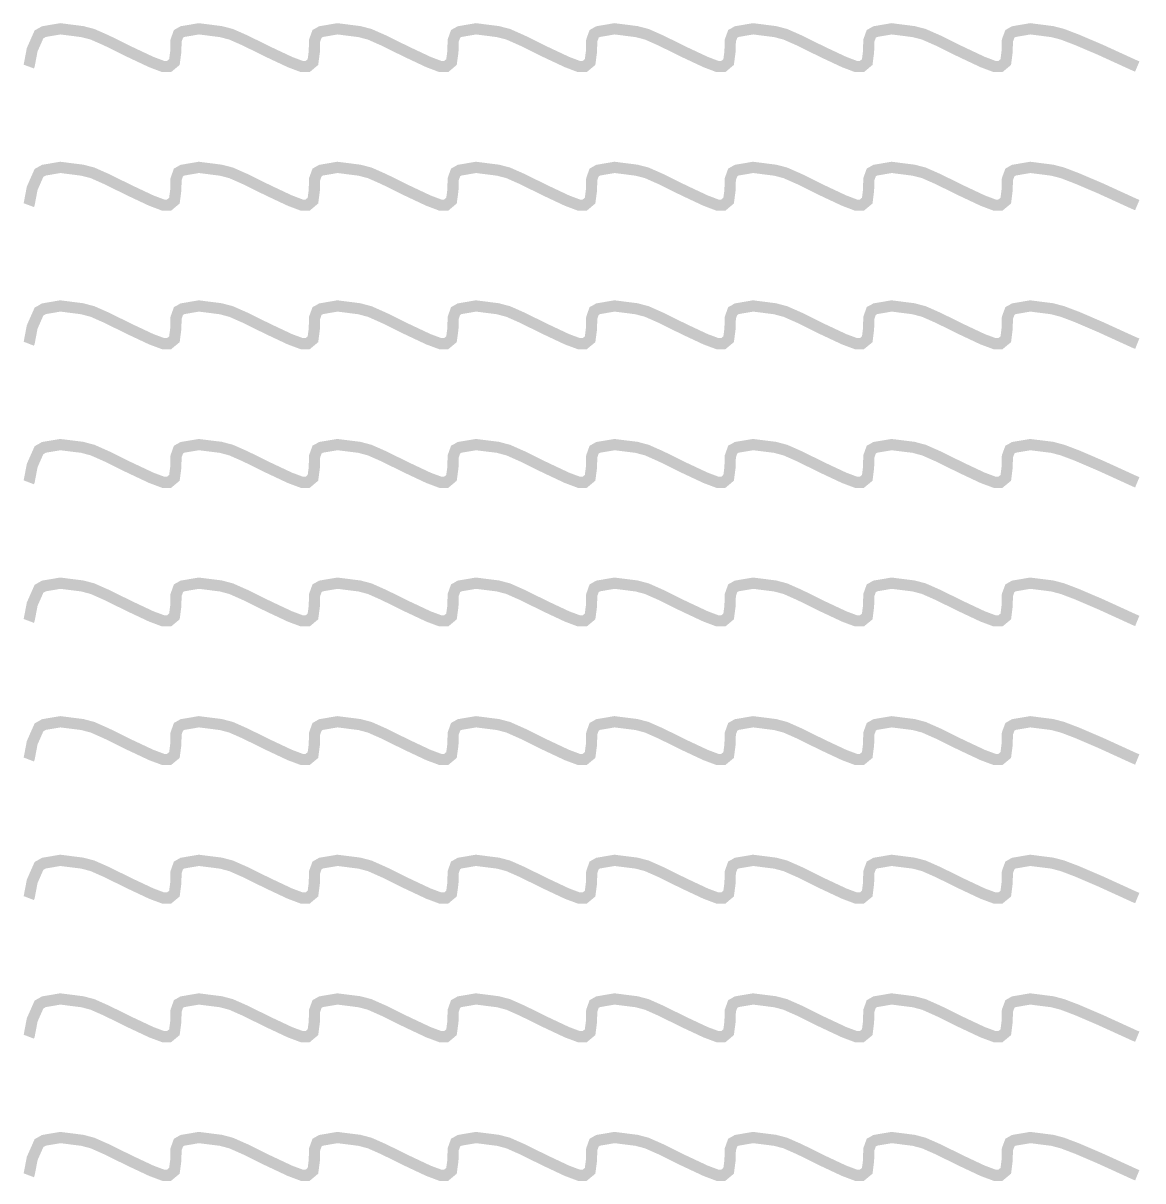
# Model space of a CAD drawing. Extents: x 0.5 to 10.7, y 0.3 to 10.6.
# Drawn here: x 9.184 to 10.575, y 9.1 to 10.539 of the extents above; entities that cross this region are included whole.
import ezdxf

# ---------------------------------------------------------------- set-up
doc = ezdxf.new("R2010")
doc.units = 0
doc.layers.get('0').update_dxf_attribs({"linetype": 'CONTINUOUS'})

msp = doc.modelspace()

# ---------------------------------------------------------------- linework, layer by layer
at = {"color": 0, "const_width": 0.013889}
for points in [[(9.19069, 10.4851), (9.19135, 10.4869), (9.19499, 10.506), (9.20344, 10.5251), (9.20654, 10.5268), (9.20953, 10.5285), (9.22993, 10.532), (9.25732, 10.5285), (9.26389, 10.5268), (9.27001, 10.5252), (9.28765, 10.5174), (9.31603, 10.5034), (9.34304, 10.4907), (9.35792, 10.4851), (9.3629, 10.4851), (9.36507, 10.4851), (9.37175, 10.4907), (9.37343, 10.5034), (9.37381, 10.5174), (9.37679, 10.5257), (9.37875, 10.5268), (9.38172, 10.5285), (9.40213, 10.532), (9.42953, 10.5285), (9.43608, 10.5268), (9.44222, 10.5252), (9.4599, 10.5174), (9.48828, 10.5034), (9.51531, 10.4907), (9.53017, 10.4851), (9.53515, 10.4851), (9.53733, 10.4851), (9.54394, 10.4907), (9.54562, 10.5034), (9.54601, 10.5174), (9.54904, 10.5257), (9.551, 10.5268), (9.55399, 10.5285), (9.57437, 10.532), (9.60178, 10.5285), (9.60835, 10.5268), (9.61447, 10.5252), (9.63211, 10.5174), (9.66049, 10.5034), (9.6875, 10.4907), (9.70236, 10.4851), (9.70736, 10.4851), (9.70953, 10.4851), (9.71615, 10.4907), (9.71789, 10.5034), (9.71826, 10.5174), (9.72125, 10.5257), (9.72319, 10.5268), (9.72618, 10.5285), (9.74658, 10.532), (9.77399, 10.5285), (9.78054, 10.5268), (9.78668, 10.5252), (9.80431, 10.5174), (9.83268, 10.5034), (9.85969, 10.4907), (9.87457, 10.4851), (9.87956, 10.4851), (9.88172, 10.4851), (9.8884, 10.4907), (9.89008, 10.5034), (9.89046, 10.5174), (9.89344, 10.5257), (9.8954, 10.5268), (9.89839, 10.5285), (9.91878, 10.532), (9.94624, 10.5285), (9.95281, 10.5268), (9.95893, 10.5252), (9.97657, 10.5174), (10.0049, 10.5034), (10.032, 10.4907), (10.0468, 10.4851), (10.0518, 10.4851), (10.054, 10.4851), (10.0606, 10.4907), (10.0623, 10.5034), (10.0627, 10.5174), (10.0657, 10.5257), (10.0677, 10.5268), (10.0706, 10.5285), (10.091, 10.532), (10.1184, 10.5285), (10.125, 10.5268), (10.1311, 10.5252), (10.1488, 10.5174), (10.1771, 10.5034), (10.2042, 10.4907), (10.219, 10.4851), (10.224, 10.4851), (10.2262, 10.4851), (10.2329, 10.4907), (10.2345, 10.5034), (10.2349, 10.5174), (10.2379, 10.5257), (10.2399, 10.5268), (10.2428, 10.5285), (10.2632, 10.532), (10.2906, 10.5285), (10.2972, 10.5268), (10.3033, 10.5252), (10.321, 10.5174), (10.3494, 10.5034), (10.3764, 10.4907), (10.3913, 10.4851), (10.3963, 10.4851), (10.3984, 10.4851), (10.4051, 10.4907), (10.4067, 10.5034), (10.4071, 10.5174), (10.4102, 10.5257), (10.4121, 10.5268), (10.4151, 10.5285), (10.4355, 10.532), (10.4629, 10.5285), (10.4695, 10.5268), (10.4756, 10.5252), (10.4936, 10.5183), (10.5225, 10.506), (10.5496, 10.4936), (10.5643, 10.4869), (10.5685, 10.4851)], [(9.19069, 10.3129), (9.19135, 10.3147), (9.19499, 10.3338), (9.20344, 10.3529), (9.20654, 10.3546), (9.20953, 10.3563), (9.22993, 10.3598), (9.25732, 10.3563), (9.26389, 10.3546), (9.27001, 10.353), (9.28765, 10.3452), (9.31603, 10.3312), (9.34304, 10.3185), (9.35792, 10.3129), (9.3629, 10.3129), (9.36507, 10.3129), (9.37175, 10.3185), (9.37343, 10.3312), (9.37381, 10.3452), (9.37679, 10.3535), (9.37875, 10.3546), (9.38172, 10.3563), (9.40213, 10.3598), (9.42953, 10.3563), (9.43608, 10.3546), (9.44222, 10.353), (9.4599, 10.3452), (9.48828, 10.3312), (9.51531, 10.3185), (9.53017, 10.3129), (9.53515, 10.3129), (9.53733, 10.3129), (9.54394, 10.3185), (9.54562, 10.3312), (9.54601, 10.3452), (9.54904, 10.3535), (9.551, 10.3546), (9.55399, 10.3563), (9.57437, 10.3598), (9.60178, 10.3563), (9.60835, 10.3546), (9.61447, 10.353), (9.63211, 10.3452), (9.66049, 10.3312), (9.6875, 10.3185), (9.70236, 10.3129), (9.70736, 10.3129), (9.70953, 10.3129), (9.71615, 10.3185), (9.71789, 10.3312), (9.71826, 10.3452), (9.72125, 10.3535), (9.72319, 10.3546), (9.72618, 10.3563), (9.74658, 10.3598), (9.77399, 10.3563), (9.78054, 10.3546), (9.78668, 10.353), (9.80431, 10.3452), (9.83268, 10.3312), (9.85969, 10.3185), (9.87457, 10.3129), (9.87956, 10.3129), (9.88172, 10.3129), (9.8884, 10.3185), (9.89008, 10.3312), (9.89046, 10.3452), (9.89344, 10.3535), (9.8954, 10.3546), (9.89839, 10.3563), (9.91878, 10.3598), (9.94624, 10.3563), (9.95281, 10.3546), (9.95893, 10.353), (9.97657, 10.3452), (10.0049, 10.3312), (10.032, 10.3185), (10.0468, 10.3129), (10.0518, 10.3129), (10.054, 10.3129), (10.0606, 10.3185), (10.0623, 10.3312), (10.0627, 10.3452), (10.0657, 10.3535), (10.0677, 10.3546), (10.0706, 10.3563), (10.091, 10.3598), (10.1184, 10.3563), (10.125, 10.3546), (10.1311, 10.353), (10.1488, 10.3452), (10.1771, 10.3312), (10.2042, 10.3185), (10.219, 10.3129), (10.224, 10.3129), (10.2262, 10.3129), (10.2329, 10.3185), (10.2345, 10.3312), (10.2349, 10.3452), (10.2379, 10.3535), (10.2399, 10.3546), (10.2428, 10.3563), (10.2632, 10.3598), (10.2906, 10.3563), (10.2972, 10.3546), (10.3033, 10.353), (10.321, 10.3452), (10.3494, 10.3312), (10.3764, 10.3185), (10.3913, 10.3129), (10.3963, 10.3129), (10.3984, 10.3129), (10.4051, 10.3185), (10.4067, 10.3312), (10.4071, 10.3452), (10.4102, 10.3535), (10.4121, 10.3546), (10.4151, 10.3563), (10.4355, 10.3598), (10.4629, 10.3563), (10.4695, 10.3546), (10.4756, 10.353), (10.4936, 10.3461), (10.5225, 10.3338), (10.5496, 10.3214), (10.5643, 10.3147), (10.5685, 10.3129)], [(9.19069, 10.1407), (9.19135, 10.1424), (9.19499, 10.1615), (9.20344, 10.1806), (9.20654, 10.1823), (9.20953, 10.1841), (9.22993, 10.1876), (9.25732, 10.1841), (9.26389, 10.1823), (9.27001, 10.1807), (9.28765, 10.1729), (9.31603, 10.1589), (9.34304, 10.1462), (9.35792, 10.1407), (9.3629, 10.1407), (9.36507, 10.1407), (9.37175, 10.1462), (9.37343, 10.1589), (9.37381, 10.1729), (9.37679, 10.1813), (9.37875, 10.1823), (9.38172, 10.1841), (9.40213, 10.1876), (9.42953, 10.1841), (9.43608, 10.1823), (9.44222, 10.1807), (9.4599, 10.1729), (9.48828, 10.1589), (9.51531, 10.1462), (9.53017, 10.1407), (9.53515, 10.1407), (9.53733, 10.1407), (9.54394, 10.1462), (9.54562, 10.1589), (9.54601, 10.1729), (9.54904, 10.1813), (9.551, 10.1823), (9.55399, 10.1841), (9.57437, 10.1876), (9.60178, 10.1841), (9.60835, 10.1823), (9.61447, 10.1807), (9.63211, 10.1729), (9.66049, 10.1589), (9.6875, 10.1462), (9.70236, 10.1407), (9.70736, 10.1407), (9.70953, 10.1407), (9.71615, 10.1462), (9.71789, 10.1589), (9.71826, 10.1729), (9.72125, 10.1813), (9.72319, 10.1823), (9.72618, 10.1841), (9.74658, 10.1876), (9.77399, 10.1841), (9.78054, 10.1823), (9.78668, 10.1807), (9.80431, 10.1729), (9.83268, 10.1589), (9.85969, 10.1462), (9.87457, 10.1407), (9.87956, 10.1407), (9.88172, 10.1407), (9.8884, 10.1462), (9.89008, 10.1589), (9.89046, 10.1729), (9.89344, 10.1813), (9.8954, 10.1823), (9.89839, 10.1841), (9.91878, 10.1876), (9.94624, 10.1841), (9.95281, 10.1823), (9.95893, 10.1807), (9.97657, 10.1729), (10.0049, 10.1589), (10.032, 10.1462), (10.0468, 10.1407), (10.0518, 10.1407), (10.054, 10.1407), (10.0606, 10.1462), (10.0623, 10.1589), (10.0627, 10.1729), (10.0657, 10.1813), (10.0677, 10.1823), (10.0706, 10.1841), (10.091, 10.1876), (10.1184, 10.1841), (10.125, 10.1823), (10.1311, 10.1807), (10.1488, 10.1729), (10.1771, 10.1589), (10.2042, 10.1462), (10.219, 10.1407), (10.224, 10.1407), (10.2262, 10.1407), (10.2329, 10.1462), (10.2345, 10.1589), (10.2349, 10.1729), (10.2379, 10.1813), (10.2399, 10.1823), (10.2428, 10.1841), (10.2632, 10.1876), (10.2906, 10.1841), (10.2972, 10.1823), (10.3033, 10.1807), (10.321, 10.1729), (10.3494, 10.1589), (10.3764, 10.1462), (10.3913, 10.1407), (10.3963, 10.1407), (10.3984, 10.1407), (10.4051, 10.1462), (10.4067, 10.1589), (10.4071, 10.1729), (10.4102, 10.1813), (10.4121, 10.1823), (10.4151, 10.1841), (10.4355, 10.1876), (10.4629, 10.1841), (10.4695, 10.1823), (10.4756, 10.1807), (10.4936, 10.1739), (10.5225, 10.1615), (10.5496, 10.1491), (10.5643, 10.1424), (10.5685, 10.1407)], [(9.19069, 9.96847), (9.19135, 9.97021), (9.19499, 9.98931), (9.20344, 10.0084), (9.20654, 10.0101), (9.20953, 10.0119), (9.22993, 10.0153), (9.25732, 10.0119), (9.26389, 10.0101), (9.27001, 10.0085), (9.28765, 10.0007), (9.31603, 9.98671), (9.34304, 9.97401), (9.35792, 9.96847), (9.3629, 9.96847), (9.36507, 9.96847), (9.37175, 9.97401), (9.37343, 9.98671), (9.37381, 10.0007), (9.37679, 10.0091), (9.37875, 10.0101), (9.38172, 10.0119), (9.40213, 10.0153), (9.42953, 10.0119), (9.43608, 10.0101), (9.44222, 10.0085), (9.4599, 10.0007), (9.48828, 9.98671), (9.51531, 9.97401), (9.53017, 9.96847), (9.53515, 9.96847), (9.53733, 9.96847), (9.54394, 9.97401), (9.54562, 9.98671), (9.54601, 10.0007), (9.54904, 10.0091), (9.551, 10.0101), (9.55399, 10.0119), (9.57437, 10.0153), (9.60178, 10.0119), (9.60835, 10.0101), (9.61447, 10.0085), (9.63211, 10.0007), (9.66049, 9.98671), (9.6875, 9.97401), (9.70236, 9.96847), (9.70736, 9.96847), (9.70953, 9.96847), (9.71615, 9.97401), (9.71789, 9.98671), (9.71826, 10.0007), (9.72125, 10.0091), (9.72319, 10.0101), (9.72618, 10.0119), (9.74658, 10.0153), (9.77399, 10.0119), (9.78054, 10.0101), (9.78668, 10.0085), (9.80431, 10.0007), (9.83268, 9.98671), (9.85969, 9.97401), (9.87457, 9.96847), (9.87956, 9.96847), (9.88172, 9.96847), (9.8884, 9.97401), (9.89008, 9.98671), (9.89046, 10.0007), (9.89344, 10.0091), (9.8954, 10.0101), (9.89839, 10.0119), (9.91878, 10.0153), (9.94624, 10.0119), (9.95281, 10.0101), (9.95893, 10.0085), (9.97657, 10.0007), (10.0049, 9.98671), (10.032, 9.97401), (10.0468, 9.96847), (10.0518, 9.96847), (10.054, 9.96847), (10.0606, 9.97401), (10.0623, 9.98671), (10.0627, 10.0007), (10.0657, 10.0091), (10.0677, 10.0101), (10.0706, 10.0119), (10.091, 10.0153), (10.1184, 10.0119), (10.125, 10.0101), (10.1311, 10.0085), (10.1488, 10.0007), (10.1771, 9.98671), (10.2042, 9.97401), (10.219, 9.96847), (10.224, 9.96847), (10.2262, 9.96847), (10.2329, 9.97401), (10.2345, 9.98671), (10.2349, 10.0007), (10.2379, 10.0091), (10.2399, 10.0101), (10.2428, 10.0119), (10.2632, 10.0153), (10.2906, 10.0119), (10.2972, 10.0101), (10.3033, 10.0085), (10.321, 10.0007), (10.3494, 9.98671), (10.3764, 9.97401), (10.3913, 9.96847), (10.3963, 9.96847), (10.3984, 9.96847), (10.4051, 9.97401), (10.4067, 9.98671), (10.4071, 10.0007), (10.4102, 10.0091), (10.4121, 10.0101), (10.4151, 10.0119), (10.4355, 10.0153), (10.4629, 10.0119), (10.4695, 10.0101), (10.4756, 10.0085), (10.4936, 10.0017), (10.5225, 9.98931), (10.5496, 9.97694), (10.5643, 9.97021), (10.5685, 9.96847)], [(9.19069, 9.79622), (9.19135, 9.79796), (9.19499, 9.81706), (9.20344, 9.83615), (9.20654, 9.83789), (9.20953, 9.83963), (9.22993, 9.8431), (9.25732, 9.83963), (9.26389, 9.83789), (9.27001, 9.83626), (9.28765, 9.82844), (9.31603, 9.81446), (9.34304, 9.80176), (9.35792, 9.79622), (9.3629, 9.79622), (9.36507, 9.79622), (9.37175, 9.80176), (9.37343, 9.81446), (9.37381, 9.82844), (9.37679, 9.83681), (9.37875, 9.83789), (9.38172, 9.83963), (9.40213, 9.8431), (9.42953, 9.83963), (9.43608, 9.83789), (9.44222, 9.83626), (9.4599, 9.82844), (9.48828, 9.81446), (9.51531, 9.80176), (9.53017, 9.79622), (9.53515, 9.79622), (9.53733, 9.79622), (9.54394, 9.80176), (9.54562, 9.81446), (9.54601, 9.82844), (9.54904, 9.83681), (9.551, 9.83789), (9.55399, 9.83963), (9.57437, 9.8431), (9.60178, 9.83963), (9.60835, 9.83789), (9.61447, 9.83626), (9.63211, 9.82844), (9.66049, 9.81446), (9.6875, 9.80176), (9.70236, 9.79622), (9.70736, 9.79622), (9.70953, 9.79622), (9.71615, 9.80176), (9.71789, 9.81446), (9.71826, 9.82844), (9.72125, 9.83681), (9.72319, 9.83789), (9.72618, 9.83963), (9.74658, 9.8431), (9.77399, 9.83963), (9.78054, 9.83789), (9.78668, 9.83626), (9.80431, 9.82844), (9.83268, 9.81446), (9.85969, 9.80176), (9.87457, 9.79622), (9.87956, 9.79622), (9.88172, 9.79622), (9.8884, 9.80176), (9.89008, 9.81446), (9.89046, 9.82844), (9.89344, 9.83681), (9.8954, 9.83789), (9.89839, 9.83963), (9.91878, 9.8431), (9.94624, 9.83963), (9.95281, 9.83789), (9.95893, 9.83626), (9.97657, 9.82844), (10.0049, 9.81446), (10.032, 9.80176), (10.0468, 9.79622), (10.0518, 9.79622), (10.054, 9.79622), (10.0606, 9.80176), (10.0623, 9.81446), (10.0627, 9.82844), (10.0657, 9.83681), (10.0677, 9.83789), (10.0706, 9.83963), (10.091, 9.8431), (10.1184, 9.83963), (10.125, 9.83789), (10.1311, 9.83626), (10.1488, 9.82844), (10.1771, 9.81446), (10.2042, 9.80176), (10.219, 9.79622), (10.224, 9.79622), (10.2262, 9.79622), (10.2329, 9.80176), (10.2345, 9.81446), (10.2349, 9.82844), (10.2379, 9.83681), (10.2399, 9.83789), (10.2428, 9.83963), (10.2632, 9.8431), (10.2906, 9.83963), (10.2972, 9.83789), (10.3033, 9.83626), (10.321, 9.82844), (10.3494, 9.81446), (10.3764, 9.80176), (10.3913, 9.79622), (10.3963, 9.79622), (10.3984, 9.79622), (10.4051, 9.80176), (10.4067, 9.81446), (10.4071, 9.82844), (10.4102, 9.83681), (10.4121, 9.83789), (10.4151, 9.83963), (10.4355, 9.8431), (10.4629, 9.83963), (10.4695, 9.83789), (10.4756, 9.83626), (10.4936, 9.82943), (10.5225, 9.81706), (10.5496, 9.80469), (10.5643, 9.79796), (10.5685, 9.79622)], [(9.19069, 9.62403), (9.19135, 9.62576), (9.19499, 9.64486), (9.20344, 9.66396), (9.20654, 9.66569), (9.20953, 9.66743), (9.22993, 9.6709), (9.25732, 9.66743), (9.26389, 9.66569), (9.27001, 9.66407), (9.28765, 9.65625), (9.31603, 9.64225), (9.34304, 9.62956), (9.35792, 9.62403), (9.3629, 9.62403), (9.36507, 9.62403), (9.37175, 9.62956), (9.37343, 9.64225), (9.37381, 9.65625), (9.37679, 9.66461), (9.37875, 9.66569), (9.38172, 9.66743), (9.40213, 9.6709), (9.42953, 9.66743), (9.43608, 9.66569), (9.44222, 9.66407), (9.4599, 9.65625), (9.48828, 9.64225), (9.51531, 9.62956), (9.53017, 9.62403), (9.53515, 9.62403), (9.53733, 9.62403), (9.54394, 9.62956), (9.54562, 9.64225), (9.54601, 9.65625), (9.54904, 9.66461), (9.551, 9.66569), (9.55399, 9.66743), (9.57437, 9.6709), (9.60178, 9.66743), (9.60835, 9.66569), (9.61447, 9.66407), (9.63211, 9.65625), (9.66049, 9.64225), (9.6875, 9.62956), (9.70236, 9.62403), (9.70736, 9.62403), (9.70953, 9.62403), (9.71615, 9.62956), (9.71789, 9.64225), (9.71826, 9.65625), (9.72125, 9.66461), (9.72319, 9.66569), (9.72618, 9.66743), (9.74658, 9.6709), (9.77399, 9.66743), (9.78054, 9.66569), (9.78668, 9.66407), (9.80431, 9.65625), (9.83268, 9.64225), (9.85969, 9.62956), (9.87457, 9.62403), (9.87956, 9.62403), (9.88172, 9.62403), (9.8884, 9.62956), (9.89008, 9.64225), (9.89046, 9.65625), (9.89344, 9.66461), (9.8954, 9.66569), (9.89839, 9.66743), (9.91878, 9.6709), (9.94624, 9.66743), (9.95281, 9.66569), (9.95893, 9.66407), (9.97657, 9.65625), (10.0049, 9.64225), (10.032, 9.62956), (10.0468, 9.62403), (10.0518, 9.62403), (10.054, 9.62403), (10.0606, 9.62956), (10.0623, 9.64225), (10.0627, 9.65625), (10.0657, 9.66461), (10.0677, 9.66569), (10.0706, 9.66743), (10.091, 9.6709), (10.1184, 9.66743), (10.125, 9.66569), (10.1311, 9.66407), (10.1488, 9.65625), (10.1771, 9.64225), (10.2042, 9.62956), (10.219, 9.62403), (10.224, 9.62403), (10.2262, 9.62403), (10.2329, 9.62956), (10.2345, 9.64225), (10.2349, 9.65625), (10.2379, 9.66461), (10.2399, 9.66569), (10.2428, 9.66743), (10.2632, 9.6709), (10.2906, 9.66743), (10.2972, 9.66569), (10.3033, 9.66407), (10.321, 9.65625), (10.3494, 9.64225), (10.3764, 9.62956), (10.3913, 9.62403), (10.3963, 9.62403), (10.3984, 9.62403), (10.4051, 9.62956), (10.4067, 9.64225), (10.4071, 9.65625), (10.4102, 9.66461), (10.4121, 9.66569), (10.4151, 9.66743), (10.4355, 9.6709), (10.4629, 9.66743), (10.4695, 9.66569), (10.4756, 9.66407), (10.4936, 9.65722), (10.5225, 9.64486), (10.5496, 9.63249), (10.5643, 9.62576), (10.5685, 9.62403)], [(9.19069, 9.45182), (9.19135, 9.45356), (9.19499, 9.47265), (9.20344, 9.49175), (9.20654, 9.49349), (9.20953, 9.49522), (9.22993, 9.49869), (9.25732, 9.49522), (9.26389, 9.49349), (9.27001, 9.49186), (9.28765, 9.48406), (9.31603, 9.47006), (9.34304, 9.45736), (9.35792, 9.45182), (9.3629, 9.45182), (9.36507, 9.45182), (9.37175, 9.45736), (9.37343, 9.47006), (9.37381, 9.48406), (9.37679, 9.4924), (9.37875, 9.49349), (9.38172, 9.49522), (9.40213, 9.49869), (9.42953, 9.49522), (9.43608, 9.49349), (9.44222, 9.49186), (9.4599, 9.48406), (9.48828, 9.47006), (9.51531, 9.45736), (9.53017, 9.45182), (9.53515, 9.45182), (9.53733, 9.45182), (9.54394, 9.45736), (9.54562, 9.47006), (9.54601, 9.48406), (9.54904, 9.4924), (9.551, 9.49349), (9.55399, 9.49522), (9.57437, 9.49869), (9.60178, 9.49522), (9.60835, 9.49349), (9.61447, 9.49186), (9.63211, 9.48406), (9.66049, 9.47006), (9.6875, 9.45736), (9.70236, 9.45182), (9.70736, 9.45182), (9.70953, 9.45182), (9.71615, 9.45736), (9.71789, 9.47006), (9.71826, 9.48406), (9.72125, 9.4924), (9.72319, 9.49349), (9.72618, 9.49522), (9.74658, 9.49869), (9.77399, 9.49522), (9.78054, 9.49349), (9.78668, 9.49186), (9.80431, 9.48406), (9.83268, 9.47006), (9.85969, 9.45736), (9.87457, 9.45182), (9.87956, 9.45182), (9.88172, 9.45182), (9.8884, 9.45736), (9.89008, 9.47006), (9.89046, 9.48406), (9.89344, 9.4924), (9.8954, 9.49349), (9.89839, 9.49522), (9.91878, 9.49869), (9.94624, 9.49522), (9.95281, 9.49349), (9.95893, 9.49186), (9.97657, 9.48406), (10.0049, 9.47006), (10.032, 9.45736), (10.0468, 9.45182), (10.0518, 9.45182), (10.054, 9.45182), (10.0606, 9.45736), (10.0623, 9.47006), (10.0627, 9.48406), (10.0657, 9.4924), (10.0677, 9.49349), (10.0706, 9.49522), (10.091, 9.49869), (10.1184, 9.49522), (10.125, 9.49349), (10.1311, 9.49186), (10.1488, 9.48406), (10.1771, 9.47006), (10.2042, 9.45736), (10.219, 9.45182), (10.224, 9.45182), (10.2262, 9.45182), (10.2329, 9.45736), (10.2345, 9.47006), (10.2349, 9.48406), (10.2379, 9.4924), (10.2399, 9.49349), (10.2428, 9.49522), (10.2632, 9.49869), (10.2906, 9.49522), (10.2972, 9.49349), (10.3033, 9.49186), (10.321, 9.48406), (10.3494, 9.47006), (10.3764, 9.45736), (10.3913, 9.45182), (10.3963, 9.45182), (10.3984, 9.45182), (10.4051, 9.45736), (10.4067, 9.47006), (10.4071, 9.48406), (10.4102, 9.4924), (10.4121, 9.49349), (10.4151, 9.49522), (10.4355, 9.49869), (10.4629, 9.49522), (10.4695, 9.49349), (10.4756, 9.49186), (10.4936, 9.48503), (10.5225, 9.47265), (10.5496, 9.46029), (10.5643, 9.45356), (10.5685, 9.45182)], [(9.19069, 9.27957), (9.19135, 9.28131), (9.19499, 9.3004), (9.20344, 9.3195), (9.20654, 9.32124), (9.20953, 9.32297), (9.22993, 9.32644), (9.25732, 9.32297), (9.26389, 9.32124), (9.27001, 9.31961), (9.28765, 9.31179), (9.31603, 9.29779), (9.34304, 9.2851), (9.35792, 9.27957), (9.3629, 9.27957), (9.36507, 9.27957), (9.37175, 9.2851), (9.37343, 9.29779), (9.37381, 9.31179), (9.37679, 9.32015), (9.37875, 9.32124), (9.38172, 9.32297), (9.40213, 9.32644), (9.42953, 9.32297), (9.43608, 9.32124), (9.44222, 9.31961), (9.4599, 9.31179), (9.48828, 9.29779), (9.51531, 9.2851), (9.53017, 9.27957), (9.53515, 9.27957), (9.53733, 9.27957), (9.54394, 9.2851), (9.54562, 9.29779), (9.54601, 9.31179), (9.54904, 9.32015), (9.551, 9.32124), (9.55399, 9.32297), (9.57437, 9.32644), (9.60178, 9.32297), (9.60835, 9.32124), (9.61447, 9.31961), (9.63211, 9.31179), (9.66049, 9.29779), (9.6875, 9.2851), (9.70236, 9.27957), (9.70736, 9.27957), (9.70953, 9.27957), (9.71615, 9.2851), (9.71789, 9.29779), (9.71826, 9.31179), (9.72125, 9.32015), (9.72319, 9.32124), (9.72618, 9.32297), (9.74658, 9.32644), (9.77399, 9.32297), (9.78054, 9.32124), (9.78668, 9.31961), (9.80431, 9.31179), (9.83268, 9.29779), (9.85969, 9.2851), (9.87457, 9.27957), (9.87956, 9.27957), (9.88172, 9.27957), (9.8884, 9.2851), (9.89008, 9.29779), (9.89046, 9.31179), (9.89344, 9.32015), (9.8954, 9.32124), (9.89839, 9.32297), (9.91878, 9.32644), (9.94624, 9.32297), (9.95281, 9.32124), (9.95893, 9.31961), (9.97657, 9.31179), (10.0049, 9.29779), (10.032, 9.2851), (10.0468, 9.27957), (10.0518, 9.27957), (10.054, 9.27957), (10.0606, 9.2851), (10.0623, 9.29779), (10.0627, 9.31179), (10.0657, 9.32015), (10.0677, 9.32124), (10.0706, 9.32297), (10.091, 9.32644), (10.1184, 9.32297), (10.125, 9.32124), (10.1311, 9.31961), (10.1488, 9.31179), (10.1771, 9.29779), (10.2042, 9.2851), (10.219, 9.27957), (10.224, 9.27957), (10.2262, 9.27957), (10.2329, 9.2851), (10.2345, 9.29779), (10.2349, 9.31179), (10.2379, 9.32015), (10.2399, 9.32124), (10.2428, 9.32297), (10.2632, 9.32644), (10.2906, 9.32297), (10.2972, 9.32124), (10.3033, 9.31961), (10.321, 9.31179), (10.3494, 9.29779), (10.3764, 9.2851), (10.3913, 9.27957), (10.3963, 9.27957), (10.3984, 9.27957), (10.4051, 9.2851), (10.4067, 9.29779), (10.4071, 9.31179), (10.4102, 9.32015), (10.4121, 9.32124), (10.4151, 9.32297), (10.4355, 9.32644), (10.4629, 9.32297), (10.4695, 9.32124), (10.4756, 9.31961), (10.4936, 9.31278), (10.5225, 9.3004), (10.5496, 9.28803), (10.5643, 9.28131), (10.5685, 9.27957)], [(9.19069, 9.10736), (9.19135, 9.1091), (9.19499, 9.12819), (9.20344, 9.14729), (9.20654, 9.14903), (9.20953, 9.15076), (9.22993, 9.15424), (9.25732, 9.15076), (9.26389, 9.14903), (9.27001, 9.1474), (9.28765, 9.1396), (9.31603, 9.1256), (9.34304, 9.1129), (9.35792, 9.10736), (9.3629, 9.10736), (9.36507, 9.10736), (9.37175, 9.1129), (9.37343, 9.1256), (9.37381, 9.1396), (9.37679, 9.14794), (9.37875, 9.14903), (9.38172, 9.15076), (9.40213, 9.15424), (9.42953, 9.15076), (9.43608, 9.14903), (9.44222, 9.1474), (9.4599, 9.1396), (9.48828, 9.1256), (9.51531, 9.1129), (9.53017, 9.10736), (9.53515, 9.10736), (9.53733, 9.10736), (9.54394, 9.1129), (9.54562, 9.1256), (9.54601, 9.1396), (9.54904, 9.14794), (9.551, 9.14903), (9.55399, 9.15076), (9.57437, 9.15424), (9.60178, 9.15076), (9.60835, 9.14903), (9.61447, 9.1474), (9.63211, 9.1396), (9.66049, 9.1256), (9.6875, 9.1129), (9.70236, 9.10736), (9.70736, 9.10736), (9.70953, 9.10736), (9.71615, 9.1129), (9.71789, 9.1256), (9.71826, 9.1396), (9.72125, 9.14794), (9.72319, 9.14903), (9.72618, 9.15076), (9.74658, 9.15424), (9.77399, 9.15076), (9.78054, 9.14903), (9.78668, 9.1474), (9.80431, 9.1396), (9.83268, 9.1256), (9.85969, 9.1129), (9.87457, 9.10736), (9.87956, 9.10736), (9.88172, 9.10736), (9.8884, 9.1129), (9.89008, 9.1256), (9.89046, 9.1396), (9.89344, 9.14794), (9.8954, 9.14903), (9.89839, 9.15076), (9.91878, 9.15424), (9.94624, 9.15076), (9.95281, 9.14903), (9.95893, 9.1474), (9.97657, 9.1396), (10.0049, 9.1256), (10.032, 9.1129), (10.0468, 9.10736), (10.0518, 9.10736), (10.054, 9.10736), (10.0606, 9.1129), (10.0623, 9.1256), (10.0627, 9.1396), (10.0657, 9.14794), (10.0677, 9.14903), (10.0706, 9.15076), (10.091, 9.15424), (10.1184, 9.15076), (10.125, 9.14903), (10.1311, 9.1474), (10.1488, 9.1396), (10.1771, 9.1256), (10.2042, 9.1129), (10.219, 9.10736), (10.224, 9.10736), (10.2262, 9.10736), (10.2329, 9.1129), (10.2345, 9.1256), (10.2349, 9.1396), (10.2379, 9.14794), (10.2399, 9.14903), (10.2428, 9.15076), (10.2632, 9.15424), (10.2906, 9.15076), (10.2972, 9.14903), (10.3033, 9.1474), (10.321, 9.1396), (10.3494, 9.1256), (10.3764, 9.1129), (10.3913, 9.10736), (10.3963, 9.10736), (10.3984, 9.10736), (10.4051, 9.1129), (10.4067, 9.1256), (10.4071, 9.1396), (10.4102, 9.14794), (10.4121, 9.14903), (10.4151, 9.15076), (10.4355, 9.15424), (10.4629, 9.15076), (10.4695, 9.14903), (10.4756, 9.1474), (10.4936, 9.14057), (10.5225, 9.12819), (10.5496, 9.11583), (10.5643, 9.1091), (10.5685, 9.10736)]]:
    msp.add_lwpolyline(points, dxfattribs=at)

doc.saveas('drawing.dxf')
